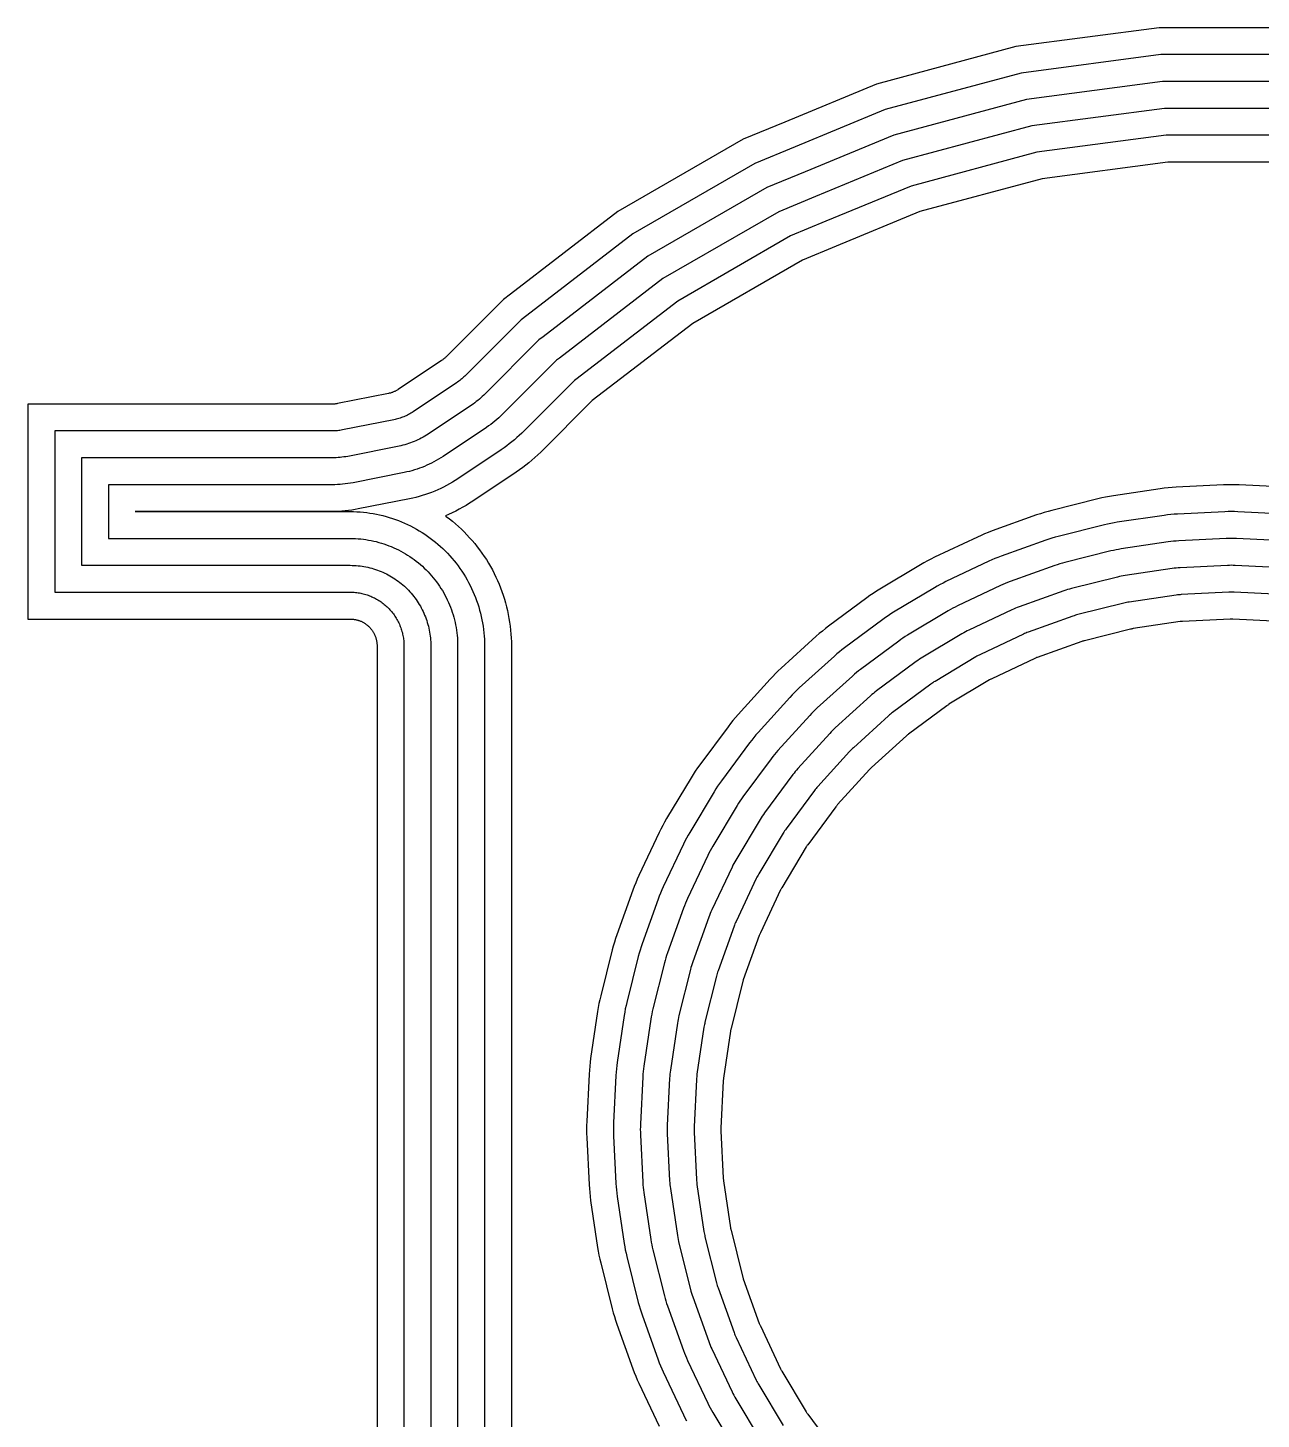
# Model space of a CAD drawing. Header units: metres. Extents: x 122 to 147, y -57.5 to -40.2.
# Drawn here: x 133.574 to 135.869, y -49.393 to -46.803 of the extents above; entities that cross this region are included whole.
import ezdxf

# ---------------------------------------------------------------- set-up
doc = ezdxf.new("R2010")
doc.units = ezdxf.units.M

msp = doc.modelspace()

# ---------------------------------------------------------------- linework, layer by layer
for points in [[(135.9483, -46.8034), (135.6796, -46.8034), (135.4131, -46.8385), (135.1534, -46.9081), (134.9827, -46.9788), (134.9051, -47.011), (134.6723, -47.1454), (134.472, -47.2991), (134.4591, -47.309), (134.3517, -47.4164), (134.3508, -47.4172), (134.3499, -47.4181), (134.349, -47.4189), (134.348, -47.4197), (134.3471, -47.4204), (134.3461, -47.4212), (134.3451, -47.4219), (134.3441, -47.4226), (134.2633, -47.4766), (134.2623, -47.4772), (134.2612, -47.4779), (134.2602, -47.4785), (134.2591, -47.4791), (134.258, -47.4797), (134.2569, -47.4802), (134.2558, -47.4807), (134.2547, -47.4812), (134.2535, -47.4816), (134.2524, -47.4821), (134.2512, -47.4825), (134.2501, -47.4828), (134.2489, -47.4832), (134.2477, -47.4835), (134.2465, -47.4838), (134.2453, -47.484), (134.15, -47.503), (134.1488, -47.5032), (134.1476, -47.5034), (134.1464, -47.5036), (134.1452, -47.5037), (134.1439, -47.5038), (134.1427, -47.5039), (134.1415, -47.5039), (134.1403, -47.5039), (133.5739, -47.5039), (133.5739, -47.9039), (134.1739, -47.9039), (134.1752, -47.904), (134.1764, -47.904), (134.1776, -47.9041), (134.1788, -47.9042), (134.1801, -47.9043), (134.1813, -47.9045), (134.1825, -47.9047), (134.1837, -47.9049), (134.1849, -47.9052), (134.1861, -47.9054), (134.1873, -47.9058), (134.1885, -47.9061), (134.1896, -47.9065), (134.1908, -47.9069), (134.1919, -47.9073), (134.1931, -47.9078), (134.1942, -47.9082), (134.1953, -47.9087), (134.1964, -47.9093), (134.1975, -47.9099), (134.1986, -47.9104), (134.1997, -47.9111), (134.2007, -47.9117), (134.2017, -47.9124), (134.2027, -47.9131), (134.2037, -47.9138), (134.2047, -47.9145), (134.2057, -47.9153), (134.2066, -47.9161), (134.2075, -47.9169), (134.2084, -47.9177), (134.2093, -47.9186), (134.2102, -47.9195), (134.211, -47.9204), (134.2118, -47.9213), (134.2126, -47.9222), (134.2134, -47.9232), (134.2141, -47.9242), (134.2148, -47.9252), (134.2155, -47.9262), (134.2162, -47.9272), (134.2168, -47.9282), (134.2175, -47.9293), (134.218, -47.9304), (134.2186, -47.9315), (134.2191, -47.9326), (134.2197, -47.9337), (134.2201, -47.9348), (134.2206, -47.936), (134.221, -47.9371), (134.2214, -47.9383), (134.2218, -47.9394), (134.2221, -47.9406), (134.2225, -47.9418), (134.2227, -47.943), (134.223, -47.9442), (134.2232, -47.9454), (134.2234, -47.9466), (134.2236, -47.9478), (134.2237, -47.949), (134.2238, -47.9503), (134.2239, -47.9515), (134.2239, -47.9527), (134.2239, -47.9539), (134.2239, -49.7539)], [(135.9451, -46.8534), (135.6828, -46.8534), (135.4228, -46.8877), (135.1695, -46.9555), (135.0019, -47.025), (134.9273, -47.0559), (134.7002, -47.187), (134.5024, -47.3387), (134.4921, -47.3467), (134.387, -47.4517), (134.3853, -47.4534), (134.3835, -47.4551), (134.3816, -47.4567), (134.3798, -47.4583), (134.3778, -47.4599), (134.3759, -47.4613), (134.3739, -47.4628), (134.3719, -47.4642), (134.2911, -47.5181), (134.289, -47.5195), (134.2869, -47.5208), (134.2848, -47.522), (134.2827, -47.5232), (134.2805, -47.5243), (134.2783, -47.5254), (134.2761, -47.5264), (134.2738, -47.5274), (134.2715, -47.5283), (134.2692, -47.5291), (134.2669, -47.5299), (134.2646, -47.5307), (134.2622, -47.5314), (134.2598, -47.532), (134.2575, -47.5326), (134.255, -47.5331), (134.1598, -47.552), (134.1573, -47.5525), (134.1549, -47.5529), (134.1525, -47.5532), (134.1501, -47.5535), (134.1476, -47.5537), (134.1452, -47.5538), (134.1427, -47.5539), (134.1403, -47.5539), (133.6239, -47.5539), (133.6239, -47.8539), (134.1739, -47.8539), (134.1764, -47.854), (134.1789, -47.8541), (134.1813, -47.8542), (134.1838, -47.8544), (134.1862, -47.8547), (134.1886, -47.855), (134.191, -47.8554), (134.1935, -47.8559), (134.1959, -47.8564), (134.1982, -47.8569), (134.2006, -47.8576), (134.203, -47.8583), (134.2053, -47.859), (134.2076, -47.8598), (134.2099, -47.8606), (134.2122, -47.8616), (134.2145, -47.8625), (134.2167, -47.8636), (134.2189, -47.8646), (134.2211, -47.8658), (134.2232, -47.8669), (134.2254, -47.8682), (134.2274, -47.8695), (134.2295, -47.8708), (134.2315, -47.8722), (134.2335, -47.8736), (134.2355, -47.8751), (134.2374, -47.8766), (134.2393, -47.8782), (134.2411, -47.8799), (134.2429, -47.8815), (134.2447, -47.8832), (134.2464, -47.885), (134.248, -47.8868), (134.2497, -47.8886), (134.2512, -47.8905), (134.2528, -47.8924), (134.2543, -47.8944), (134.2557, -47.8964), (134.2571, -47.8984), (134.2584, -47.9004), (134.2597, -47.9025), (134.261, -47.9047), (134.2621, -47.9068), (134.2633, -47.909), (134.2643, -47.9112), (134.2654, -47.9134), (134.2663, -47.9157), (134.2672, -47.918), (134.2681, -47.9203), (134.2689, -47.9226), (134.2696, -47.9249), (134.2703, -47.9273), (134.271, -47.9297), (134.2715, -47.932), (134.272, -47.9344), (134.2725, -47.9369), (134.2729, -47.9393), (134.2732, -47.9417), (134.2735, -47.9441), (134.2737, -47.9466), (134.2738, -47.949), (134.2739, -47.9515), (134.2739, -47.9539), (134.2739, -49.7539)], [(135.9418, -46.9034), (135.6861, -46.9034), (135.4326, -46.9368), (135.1856, -47.003), (135.021, -47.0712), (134.9494, -47.1008), (134.728, -47.2287), (134.5329, -47.3784), (134.5251, -47.3843), (134.4224, -47.4871), (134.4198, -47.4897), (134.4171, -47.4922), (134.4143, -47.4946), (134.4115, -47.497), (134.4086, -47.4993), (134.4057, -47.5015), (134.4027, -47.5037), (134.3997, -47.5057), (134.3189, -47.5597), (134.3158, -47.5617), (134.3127, -47.5637), (134.3095, -47.5655), (134.3062, -47.5673), (134.303, -47.569), (134.2997, -47.5706), (134.2963, -47.5721), (134.2929, -47.5736), (134.2895, -47.5749), (134.2861, -47.5762), (134.2826, -47.5774), (134.2791, -47.5785), (134.2755, -47.5796), (134.272, -47.5805), (134.2684, -47.5814), (134.2648, -47.5821), (134.1695, -47.6011), (134.1659, -47.6017), (134.1623, -47.6023), (134.1586, -47.6028), (134.155, -47.6032), (134.1513, -47.6035), (134.1476, -47.6038), (134.1439, -47.6039), (134.1403, -47.6039), (133.6739, -47.6039), (133.6739, -47.8039), (134.1739, -47.8039), (134.1776, -47.804), (134.1813, -47.8041), (134.185, -47.8044), (134.1887, -47.8047), (134.1923, -47.8051), (134.196, -47.8056), (134.1996, -47.8062), (134.2032, -47.8068), (134.2068, -47.8076), (134.2104, -47.8084), (134.214, -47.8094), (134.2175, -47.8104), (134.221, -47.8115), (134.2245, -47.8127), (134.2279, -47.814), (134.2314, -47.8154), (134.2347, -47.8168), (134.2381, -47.8184), (134.2414, -47.82), (134.2447, -47.8217), (134.2479, -47.8234), (134.2511, -47.8253), (134.2542, -47.8272), (134.2573, -47.8292), (134.2603, -47.8313), (134.2633, -47.8335), (134.2662, -47.8357), (134.2691, -47.838), (134.2719, -47.8404), (134.2747, -47.8428), (134.2774, -47.8453), (134.28, -47.8479), (134.2826, -47.8505), (134.2851, -47.8532), (134.2875, -47.856), (134.2899, -47.8588), (134.2922, -47.8617), (134.2944, -47.8646), (134.2966, -47.8676), (134.2987, -47.8706), (134.3007, -47.8737), (134.3026, -47.8768), (134.3045, -47.88), (134.3062, -47.8832), (134.3079, -47.8865), (134.3095, -47.8898), (134.3111, -47.8932), (134.3125, -47.8965), (134.3139, -47.9), (134.3152, -47.9034), (134.3164, -47.9069), (134.3175, -47.9104), (134.3185, -47.9139), (134.3195, -47.9175), (134.3203, -47.9211), (134.3211, -47.9247), (134.3217, -47.9283), (134.3223, -47.9319), (134.3228, -47.9356), (134.3232, -47.9392), (134.3235, -47.9429), (134.3238, -47.9466), (134.3239, -47.9503), (134.3239, -47.9539), (134.3239, -49.7539)], [(135.9385, -46.9534), (135.6894, -46.9534), (135.4424, -46.986), (135.2017, -47.0504), (135.0401, -47.1174), (134.9716, -47.1458), (134.7558, -47.2703), (134.5633, -47.4181), (134.5582, -47.422), (134.4577, -47.5224), (134.4542, -47.5259), (134.4506, -47.5292), (134.447, -47.5325), (134.4432, -47.5356), (134.4394, -47.5387), (134.4355, -47.5417), (134.4315, -47.5445), (134.4274, -47.5473), (134.3467, -47.6013), (134.3425, -47.604), (134.3384, -47.6065), (134.3341, -47.609), (134.3298, -47.6114), (134.3255, -47.6136), (134.3211, -47.6158), (134.3166, -47.6178), (134.3121, -47.6198), (134.3075, -47.6216), (134.3029, -47.6233), (134.2983, -47.6249), (134.2936, -47.6264), (134.2889, -47.6278), (134.2841, -47.629), (134.2794, -47.6301), (134.2746, -47.6312), (134.1793, -47.6501), (134.1744, -47.651), (134.1696, -47.6518), (134.1647, -47.6524), (134.1599, -47.653), (134.155, -47.6534), (134.1501, -47.6537), (134.1452, -47.6539), (134.1403, -47.6539), (133.7239, -47.6539), (133.7239, -47.7539), (134.1739, -47.7539), (134.1789, -47.754), (134.1838, -47.7542), (134.1887, -47.7545), (134.1936, -47.7549), (134.1984, -47.7555), (134.2033, -47.7561), (134.2081, -47.7569), (134.213, -47.7578), (134.2178, -47.7588), (134.2225, -47.7599), (134.2273, -47.7612), (134.232, -47.7626), (134.2367, -47.764), (134.2413, -47.7656), (134.2459, -47.7674), (134.2505, -47.7692), (134.255, -47.7711), (134.2595, -47.7732), (134.2639, -47.7753), (134.2682, -47.7776), (134.2725, -47.7799), (134.2768, -47.7824), (134.2809, -47.785), (134.2851, -47.7877), (134.2891, -47.7904), (134.2931, -47.7933), (134.297, -47.7963), (134.3008, -47.7993), (134.3046, -47.8025), (134.3083, -47.8058), (134.3119, -47.8091), (134.3154, -47.8125), (134.3188, -47.816), (134.3221, -47.8196), (134.3254, -47.8233), (134.3286, -47.8271), (134.3316, -47.8309), (134.3346, -47.8348), (134.3375, -47.8388), (134.3402, -47.8428), (134.3429, -47.8469), (134.3455, -47.8511), (134.348, -47.8554), (134.3503, -47.8597), (134.3526, -47.864), (134.3547, -47.8684), (134.3568, -47.8729), (134.3587, -47.8774), (134.3605, -47.882), (134.3623, -47.8866), (134.3639, -47.8912), (134.3653, -47.8959), (134.3667, -47.9006), (134.368, -47.9054), (134.3691, -47.9101), (134.3701, -47.9149), (134.371, -47.9198), (134.3718, -47.9246), (134.3724, -47.9295), (134.373, -47.9343), (134.3734, -47.9392), (134.3737, -47.9441), (134.3739, -47.949), (134.3739, -47.9539), (134.3739, -49.7539)], [(135.9352, -47.0034), (135.6927, -47.0034), (135.4522, -47.0351), (135.2179, -47.0979), (135.0593, -47.1636), (134.9937, -47.1907), (134.7837, -47.312), (134.5937, -47.4578), (134.5912, -47.4597), (134.4931, -47.5578), (134.4887, -47.5621), (134.4842, -47.5663), (134.4796, -47.5703), (134.4749, -47.5743), (134.4701, -47.5781), (134.4652, -47.5818), (134.4603, -47.5854), (134.4552, -47.5889), (134.3744, -47.6429), (134.3693, -47.6462), (134.3641, -47.6494), (134.3588, -47.6525), (134.3534, -47.6555), (134.3479, -47.6583), (134.3424, -47.661), (134.3368, -47.6635), (134.3312, -47.666), (134.3255, -47.6682), (134.3198, -47.6704), (134.314, -47.6724), (134.3081, -47.6742), (134.3022, -47.6759), (134.2963, -47.6775), (134.2903, -47.6789), (134.2843, -47.6802), (134.189, -47.6991), (134.183, -47.7003), (134.1769, -47.7012), (134.1709, -47.7021), (134.1648, -47.7027), (134.1586, -47.7033), (134.1525, -47.7036), (134.1464, -47.7039), (134.1403, -47.7039), (133.7739, -47.7039), (134.1739, -47.7039), (134.1801, -47.704), (134.1862, -47.7043), (134.1923, -47.7046), (134.1985, -47.7052), (134.2046, -47.7058), (134.2106, -47.7067), (134.2167, -47.7076), (134.2227, -47.7088), (134.2287, -47.71), (134.2347, -47.7114), (134.2406, -47.713), (134.2465, -47.7147), (134.2524, -47.7166), (134.2582, -47.7186), (134.2639, -47.7207), (134.2696, -47.723), (134.2753, -47.7254), (134.2808, -47.728), (134.2864, -47.7306), (134.2918, -47.7335), (134.2972, -47.7364), (134.3025, -47.7395), (134.3077, -47.7427), (134.3128, -47.7461), (134.3179, -47.7496), (134.3229, -47.7531), (134.3278, -47.7569), (134.3325, -47.7607), (134.3372, -47.7646), (134.3418, -47.7687), (134.3463, -47.7729), (134.3507, -47.7772), (134.355, -47.7816), (134.3592, -47.7861), (134.3633, -47.7907), (134.3672, -47.7954), (134.371, -47.8001), (134.3748, -47.805), (134.3783, -47.81), (134.3818, -47.8151), (134.3852, -47.8202), (134.3884, -47.8254), (134.3915, -47.8307), (134.3944, -47.8361), (134.3973, -47.8415), (134.3999, -47.8471), (134.4025, -47.8526), (134.4049, -47.8583), (134.4072, -47.864), (134.4093, -47.8697), (134.4113, -47.8755), (134.4132, -47.8814), (134.4149, -47.8873), (134.4165, -47.8932), (134.4179, -47.8992), (134.4191, -47.9052), (134.4203, -47.9112), (134.4212, -47.9173), (134.4221, -47.9233), (134.4227, -47.9294), (134.4233, -47.9356), (134.4236, -47.9417), (134.4239, -47.9478), (134.4239, -47.9539), (134.4239, -49.7539)], [(135.932, -47.0534), (135.6959, -47.0534), (135.4619, -47.0843), (135.234, -47.1453), (135.0784, -47.2098), (135.0159, -47.2357), (134.8115, -47.3537), (134.6242, -47.4974), (134.5285, -47.5932), (134.5232, -47.5983), (134.5178, -47.6033), (134.5123, -47.6082), (134.5066, -47.6129), (134.5009, -47.6175), (134.495, -47.622), (134.4891, -47.6263), (134.483, -47.6305), (134.4022, -47.6844), (134.396, -47.6885), (134.3898, -47.6923), (134.3834, -47.696), (134.377, -47.6996), (134.3704, -47.703), (134.3638, -47.7062), (134.3571, -47.7093), (134.3511, -47.7118), (134.3527, -47.713), (134.3585, -47.7174), (134.3643, -47.722), (134.3699, -47.7268), (134.3754, -47.7317), (134.3808, -47.7367), (134.3861, -47.7418), (134.3912, -47.7471), (134.3962, -47.7525), (134.4011, -47.758), (134.4059, -47.7636), (134.4105, -47.7694), (134.4149, -47.7752), (134.4192, -47.7812), (134.4234, -47.7873), (134.4274, -47.7934), (134.4313, -47.7997), (134.435, -47.8061), (134.4385, -47.8125), (134.4419, -47.8191), (134.4451, -47.8257), (134.4482, -47.8324), (134.4511, -47.8391), (134.4538, -47.846), (134.4564, -47.8529), (134.4588, -47.8598), (134.461, -47.8669), (134.4631, -47.8739), (134.465, -47.8811), (134.4667, -47.8882), (134.4682, -47.8954), (134.4695, -47.9027), (134.4707, -47.9099), (134.4717, -47.9172), (134.4725, -47.9245), (134.4731, -47.9319), (134.4736, -47.9392), (134.4739, -47.9466), (134.4739, -47.9539), (134.4739, -49.7539)], [(135.9169, -47.6586), (135.8287, -47.6543), (135.8213, -47.654), (135.8139, -47.6539), (135.8066, -47.654), (135.7992, -47.6543), (135.711, -47.6586), (135.7037, -47.6591), (135.6963, -47.6597), (135.689, -47.6605), (135.6817, -47.6615), (135.5943, -47.6745), (135.5871, -47.6757), (135.5798, -47.677), (135.5726, -47.6785), (135.5655, -47.6802), (135.4798, -47.7017), (135.4727, -47.7036), (135.4656, -47.7056), (135.4586, -47.7078), (135.4516, -47.7102), (135.3685, -47.74), (135.3616, -47.7426), (135.3547, -47.7453), (135.348, -47.7482), (135.3413, -47.7513), (135.2614, -47.789), (135.2548, -47.7923), (135.2483, -47.7956), (135.2418, -47.7992), (135.2355, -47.8029), (135.1597, -47.8483), (135.1534, -47.8522), (135.1473, -47.8562), (135.1412, -47.8604), (135.1352, -47.8647), (135.0643, -47.9173), (135.0584, -47.9217), (135.0527, -47.9263), (135.047, -47.9311), (135.0415, -47.936), (134.9761, -47.9953), (134.9707, -48.0003), (134.9654, -48.0054), (134.9603, -48.0107), (134.9553, -48.0161), (134.896, -48.0815), (134.8911, -48.087), (134.8863, -48.0927), (134.8817, -48.0984), (134.8773, -48.1043), (134.8247, -48.1752), (134.8204, -48.1812), (134.8162, -48.1873), (134.8122, -48.1934), (134.8083, -48.1997), (134.7629, -48.2755), (134.7592, -48.2818), (134.7556, -48.2883), (134.7523, -48.2948), (134.749, -48.3014), (134.7113, -48.3813), (134.7082, -48.388), (134.7053, -48.3947), (134.7026, -48.4016), (134.7, -48.4085), (134.6702, -48.4916), (134.6678, -48.4986), (134.6656, -48.5056), (134.6636, -48.5127), (134.6617, -48.5198), (134.6402, -48.6055), (134.6385, -48.6126), (134.637, -48.6198), (134.6357, -48.6271), (134.6345, -48.6343), (134.6215, -48.7217), (134.6205, -48.729), (134.6197, -48.7363), (134.6191, -48.7437), (134.6186, -48.751), (134.6143, -48.8392), (134.614, -48.8466), (134.6139, -48.8539), (134.614, -48.8613), (134.6143, -48.8687), (134.6186, -48.9569), (134.6191, -48.9642), (134.6197, -48.9716), (134.6205, -48.9789), (134.6215, -48.9862), (134.6345, -49.0735), (134.6357, -49.0808), (134.637, -49.0881), (134.6385, -49.0953), (134.6402, -49.1024), (134.6617, -49.1881), (134.6636, -49.1952), (134.6656, -49.2023), (134.6678, -49.2093), (134.6702, -49.2163), (134.7, -49.2994), (134.7026, -49.3063), (134.7053, -49.3132), (134.7082, -49.3199), (134.7113, -49.3266), (134.749, -49.4065)], [(135.9144, -47.7086), (135.8262, -47.7043), (135.8201, -47.704), (135.8139, -47.7039), (135.8078, -47.704), (135.8017, -47.7043), (135.7135, -47.7086), (135.7073, -47.709), (135.7012, -47.7095), (135.6951, -47.7102), (135.6891, -47.711), (135.6017, -47.7239), (135.5956, -47.7249), (135.5896, -47.726), (135.5836, -47.7273), (135.5776, -47.7287), (135.4919, -47.7502), (135.486, -47.7518), (135.4801, -47.7535), (135.4743, -47.7553), (135.4685, -47.7573), (135.3853, -47.7871), (135.3796, -47.7892), (135.3739, -47.7915), (135.3682, -47.7939), (135.3626, -47.7965), (135.2828, -47.8342), (135.2773, -47.8369), (135.2718, -47.8397), (135.2665, -47.8427), (135.2612, -47.8458), (135.1854, -47.8912), (135.1802, -47.8944), (135.175, -47.8978), (135.17, -47.9012), (135.165, -47.9048), (135.0941, -47.9574), (135.0892, -47.9612), (135.0844, -47.965), (135.0797, -47.9689), (135.0751, -47.973), (135.0097, -48.0323), (135.0052, -48.0365), (135.0008, -48.0408), (134.9965, -48.0452), (134.9923, -48.0497), (134.933, -48.1151), (134.9289, -48.1197), (134.925, -48.1244), (134.9212, -48.1292), (134.9174, -48.1341), (134.8648, -48.205), (134.8612, -48.21), (134.8578, -48.215), (134.8544, -48.2202), (134.8512, -48.2254), (134.8058, -48.3012), (134.8027, -48.3065), (134.7997, -48.3118), (134.7969, -48.3173), (134.7942, -48.3228), (134.7565, -48.4026), (134.7539, -48.4082), (134.7515, -48.4139), (134.7492, -48.4196), (134.7471, -48.4253), (134.7173, -48.5085), (134.7153, -48.5143), (134.7135, -48.5201), (134.7118, -48.526), (134.7102, -48.5319), (134.6887, -48.6176), (134.6873, -48.6236), (134.686, -48.6296), (134.6849, -48.6356), (134.6839, -48.6417), (134.671, -48.7291), (134.6702, -48.7351), (134.6695, -48.7412), (134.669, -48.7473), (134.6686, -48.7535), (134.6643, -48.8417), (134.664, -48.8478), (134.6639, -48.8539), (134.664, -48.8601), (134.6643, -48.8662), (134.6686, -48.9544), (134.669, -48.9606), (134.6695, -48.9667), (134.6702, -48.9728), (134.671, -48.9788), (134.6839, -49.0662), (134.6849, -49.0723), (134.686, -49.0783), (134.6873, -49.0843), (134.6887, -49.0903), (134.7102, -49.176), (134.7118, -49.1819), (134.7135, -49.1878), (134.7153, -49.1936), (134.7173, -49.1994), (134.7471, -49.2826), (134.7492, -49.2883), (134.7515, -49.294), (134.7539, -49.2997), (134.7565, -49.3053), (134.7942, -49.3851), (134.7969, -49.3906), (134.7997, -49.3961)], [(135.912, -47.7585), (135.8238, -47.7542), (135.8189, -47.754), (135.8139, -47.7539), (135.809, -47.754), (135.8041, -47.7542), (135.7159, -47.7585), (135.711, -47.7588), (135.7061, -47.7592), (135.7013, -47.7598), (135.6964, -47.7604), (135.609, -47.7734), (135.6042, -47.7742), (135.5993, -47.7751), (135.5945, -47.7761), (135.5898, -47.7772), (135.5041, -47.7987), (135.4994, -47.7999), (135.4946, -47.8013), (135.49, -47.8028), (135.4853, -47.8044), (135.4022, -47.8341), (135.3976, -47.8359), (135.393, -47.8377), (135.3885, -47.8396), (135.384, -47.8417), (135.3042, -47.8794), (135.2998, -47.8816), (135.2954, -47.8838), (135.2911, -47.8862), (135.2869, -47.8887), (135.2111, -47.9341), (135.2069, -47.9367), (135.2028, -47.9393), (135.1988, -47.9421), (135.1948, -47.945), (135.1239, -47.9976), (135.1199, -48.0006), (135.1161, -48.0036), (135.1124, -48.0068), (135.1087, -48.01), (135.0432, -48.0694), (135.0396, -48.0727), (135.0361, -48.0761), (135.0327, -48.0796), (135.0294, -48.0832), (134.97, -48.1487), (134.9668, -48.1524), (134.9636, -48.1561), (134.9606, -48.1599), (134.9576, -48.1639), (134.905, -48.2348), (134.9021, -48.2388), (134.8993, -48.2428), (134.8967, -48.2469), (134.8941, -48.2511), (134.8487, -48.3269), (134.8462, -48.3311), (134.8438, -48.3354), (134.8416, -48.3398), (134.8394, -48.3442), (134.8017, -48.424), (134.7996, -48.4285), (134.7977, -48.433), (134.7959, -48.4376), (134.7941, -48.4422), (134.7644, -48.5253), (134.7628, -48.53), (134.7613, -48.5346), (134.7599, -48.5394), (134.7587, -48.5441), (134.7372, -48.6298), (134.7361, -48.6345), (134.7351, -48.6393), (134.7342, -48.6442), (134.7334, -48.649), (134.7204, -48.7364), (134.7198, -48.7413), (134.7192, -48.7461), (134.7188, -48.751), (134.7185, -48.7559), (134.7142, -48.8441), (134.714, -48.849), (134.7139, -48.8539), (134.714, -48.8589), (134.7142, -48.8638), (134.7185, -48.952), (134.7188, -48.9569), (134.7192, -48.9618), (134.7198, -48.9666), (134.7204, -48.9715), (134.7334, -49.0589), (134.7342, -49.0637), (134.7351, -49.0685), (134.7361, -49.0734), (134.7372, -49.0781), (134.7587, -49.1638), (134.7599, -49.1685), (134.7613, -49.1733), (134.7628, -49.1779), (134.7644, -49.1826), (134.7941, -49.2657), (134.7959, -49.2703), (134.7977, -49.2749), (134.7996, -49.2794), (134.8017, -49.2839), (134.8394, -49.3637), (134.8416, -49.3681), (134.8438, -49.3725), (134.8462, -49.3768), (134.8487, -49.381), (134.8941, -49.4568)], [(135.9095, -47.8085), (135.8213, -47.8041), (135.8176, -47.804), (135.8139, -47.8039), (135.8103, -47.804), (135.8066, -47.8041), (135.7184, -47.8085), (135.7147, -47.8087), (135.711, -47.809), (135.7074, -47.8094), (135.7037, -47.8099), (135.6164, -47.8229), (135.6127, -47.8235), (135.6091, -47.8241), (135.6055, -47.8249), (135.6019, -47.8257), (135.5162, -47.8472), (135.5127, -47.8481), (135.5092, -47.8492), (135.5056, -47.8503), (135.5022, -47.8515), (135.419, -47.8812), (135.4155, -47.8825), (135.4121, -47.8839), (135.4087, -47.8853), (135.4054, -47.8869), (135.3256, -47.9246), (135.3223, -47.9262), (135.319, -47.9279), (135.3158, -47.9297), (135.3126, -47.9316), (135.2368, -47.977), (135.2337, -47.9789), (135.2306, -47.9809), (135.2276, -47.983), (135.2246, -47.9851), (135.1536, -48.0378), (135.1507, -48.04), (135.1478, -48.0423), (135.145, -48.0447), (135.1423, -48.0471), (135.0768, -48.1064), (135.0741, -48.1089), (135.0715, -48.1115), (135.0689, -48.1141), (135.0664, -48.1168), (135.0071, -48.1823), (135.0047, -48.185), (135.0023, -48.1878), (135, -48.1907), (134.9978, -48.1936), (134.9451, -48.2646), (134.943, -48.2676), (134.9409, -48.2706), (134.9389, -48.2737), (134.937, -48.2768), (134.8916, -48.3526), (134.8897, -48.3558), (134.8879, -48.359), (134.8862, -48.3623), (134.8846, -48.3656), (134.8469, -48.4454), (134.8453, -48.4487), (134.8439, -48.4521), (134.8425, -48.4555), (134.8412, -48.459), (134.8115, -48.5422), (134.8103, -48.5456), (134.8092, -48.5492), (134.8081, -48.5527), (134.8072, -48.5562), (134.7857, -48.6419), (134.7849, -48.6455), (134.7841, -48.6491), (134.7835, -48.6527), (134.7829, -48.6564), (134.7699, -48.7437), (134.7694, -48.7474), (134.769, -48.751), (134.7687, -48.7547), (134.7685, -48.7584), (134.7641, -48.8466), (134.764, -48.8503), (134.7639, -48.8539), (134.764, -48.8576), (134.7641, -48.8613), (134.7685, -48.9495), (134.7687, -48.9532), (134.769, -48.9569), (134.7694, -48.9605), (134.7699, -48.9642), (134.7829, -49.0515), (134.7835, -49.0552), (134.7841, -49.0588), (134.7849, -49.0624), (134.7857, -49.066), (134.8072, -49.1517), (134.8081, -49.1552), (134.8092, -49.1587), (134.8103, -49.1623), (134.8115, -49.1657), (134.8412, -49.2489), (134.8425, -49.2523), (134.8439, -49.2558), (134.8453, -49.2592), (134.8469, -49.2625), (134.8846, -49.3423), (134.8862, -49.3456), (134.8879, -49.3489), (134.8897, -49.3521), (134.8916, -49.3553), (134.937, -49.4311)], [(135.9071, -47.8584), (135.8189, -47.8541), (135.8164, -47.854), (135.8139, -47.8539), (135.8115, -47.854), (135.809, -47.8541), (135.7208, -47.8584), (135.7184, -47.8586), (135.7159, -47.8588), (135.7135, -47.859), (135.7111, -47.8594), (135.6237, -47.8723), (135.6213, -47.8727), (135.6189, -47.8732), (135.6165, -47.8737), (135.6141, -47.8742), (135.5284, -47.8957), (135.526, -47.8963), (135.5237, -47.897), (135.5213, -47.8977), (135.519, -47.8985), (135.4358, -47.9283), (135.4335, -47.9292), (135.4313, -47.9301), (135.429, -47.931), (135.4268, -47.9321), (135.3469, -47.9698), (135.3447, -47.9709), (135.3426, -47.972), (135.3404, -47.9732), (135.3383, -47.9744), (135.2625, -48.0199), (135.2604, -48.0211), (135.2584, -48.0225), (135.2564, -48.0239), (135.2544, -48.0253), (135.1834, -48.0779), (135.1815, -48.0794), (135.1796, -48.0809), (135.1777, -48.0825), (135.1758, -48.0841), (135.1104, -48.1435), (135.1086, -48.1451), (135.1068, -48.1468), (135.1051, -48.1486), (135.1035, -48.1504), (135.0441, -48.2158), (135.0425, -48.2177), (135.0409, -48.2196), (135.0394, -48.2215), (135.0379, -48.2234), (134.9853, -48.2944), (134.9839, -48.2964), (134.9825, -48.2984), (134.9811, -48.3004), (134.9799, -48.3025), (134.9344, -48.3783), (134.9332, -48.3804), (134.932, -48.3826), (134.9309, -48.3847), (134.9298, -48.3869), (134.8921, -48.4668), (134.891, -48.469), (134.8901, -48.4713), (134.8892, -48.4735), (134.8883, -48.4758), (134.8585, -48.559), (134.8577, -48.5613), (134.857, -48.5637), (134.8563, -48.566), (134.8557, -48.5684), (134.8342, -48.6541), (134.8337, -48.6565), (134.8332, -48.6589), (134.8327, -48.6613), (134.8323, -48.6637), (134.8194, -48.7511), (134.819, -48.7535), (134.8188, -48.7559), (134.8186, -48.7584), (134.8184, -48.7608), (134.8141, -48.849), (134.814, -48.8515), (134.8139, -48.8539), (134.814, -48.8564), (134.8141, -48.8589), (134.8184, -48.9471), (134.8186, -48.9495), (134.8188, -48.952), (134.819, -48.9544), (134.8194, -48.9568), (134.8323, -49.0442), (134.8327, -49.0466), (134.8332, -49.049), (134.8337, -49.0514), (134.8342, -49.0538), (134.8557, -49.1395), (134.8563, -49.1419), (134.857, -49.1442), (134.8577, -49.1466), (134.8585, -49.1489), (134.8883, -49.2321), (134.8892, -49.2344), (134.8901, -49.2366), (134.891, -49.2389), (134.8921, -49.2411), (134.9298, -49.321), (134.9309, -49.3232), (134.932, -49.3253), (134.9332, -49.3275), (134.9344, -49.3296), (134.9799, -49.4054)], [(135.9046, -47.9083), (135.8164, -47.904), (135.8152, -47.904), (135.8139, -47.9039), (135.8127, -47.904), (135.8115, -47.904), (135.7233, -47.9083), (135.7221, -47.9084), (135.7208, -47.9085), (135.7196, -47.9087), (135.7184, -47.9088), (135.631, -47.9218), (135.6298, -47.922), (135.6286, -47.9222), (135.6274, -47.9225), (135.6262, -47.9227), (135.5405, -47.9442), (135.5394, -47.9445), (135.5382, -47.9449), (135.537, -47.9452), (135.5358, -47.9456), (135.4527, -47.9754), (135.4515, -47.9758), (135.4504, -47.9763), (135.4493, -47.9767), (135.4482, -47.9773), (135.3683, -48.015), (135.3672, -48.0156), (135.3661, -48.0161), (135.365, -48.0167), (135.364, -48.0173), (135.2882, -48.0627), (135.2872, -48.0634), (135.2862, -48.0641), (135.2851, -48.0647), (135.2842, -48.0655), (135.2132, -48.1181), (135.2122, -48.1188), (135.2113, -48.1196), (135.2103, -48.1204), (135.2094, -48.1212), (135.144, -48.1805), (135.1431, -48.1813), (135.1422, -48.1822), (135.1413, -48.1831), (135.1405, -48.184), (135.0812, -48.2494), (135.0804, -48.2503), (135.0796, -48.2513), (135.0788, -48.2522), (135.0781, -48.2532), (135.0255, -48.3242), (135.0247, -48.3251), (135.0241, -48.3262), (135.0234, -48.3272), (135.0227, -48.3282), (134.9773, -48.404), (134.9767, -48.405), (134.9761, -48.4061), (134.9756, -48.4072), (134.975, -48.4083), (134.9373, -48.4882), (134.9367, -48.4893), (134.9363, -48.4904), (134.9358, -48.4915), (134.9354, -48.4927), (134.9056, -48.5758), (134.9052, -48.577), (134.9049, -48.5782), (134.9045, -48.5794), (134.9042, -48.5805), (134.8827, -48.6662), (134.8825, -48.6674), (134.8822, -48.6686), (134.882, -48.6698), (134.8818, -48.671), (134.8688, -48.7584), (134.8687, -48.7596), (134.8685, -48.7608), (134.8684, -48.7621), (134.8683, -48.7633), (134.864, -48.8515), (134.864, -48.8527), (134.8639, -48.8539), (134.864, -48.8552), (134.864, -48.8564), (134.8683, -48.9446), (134.8684, -48.9458), (134.8685, -48.9471), (134.8687, -48.9483), (134.8688, -48.9495), (134.8818, -49.0369), (134.882, -49.0381), (134.8822, -49.0393), (134.8825, -49.0405), (134.8827, -49.0417), (134.9042, -49.1274), (134.9045, -49.1285), (134.9049, -49.1297), (134.9052, -49.1309), (134.9056, -49.132), (134.9354, -49.2152), (134.9358, -49.2164), (134.9363, -49.2175), (134.9367, -49.2186), (134.9373, -49.2197), (134.975, -49.2996), (134.9756, -49.3007), (134.9761, -49.3018), (134.9767, -49.3029), (134.9773, -49.3039), (135.0227, -49.3797), (135.0234, -49.3807), (135.0241, -49.3817), (135.0247, -49.3828), (135.0255, -49.3837), (135.0781, -49.4547)]]:
    msp.add_lwpolyline(points)

doc.saveas('drawing.dxf')
